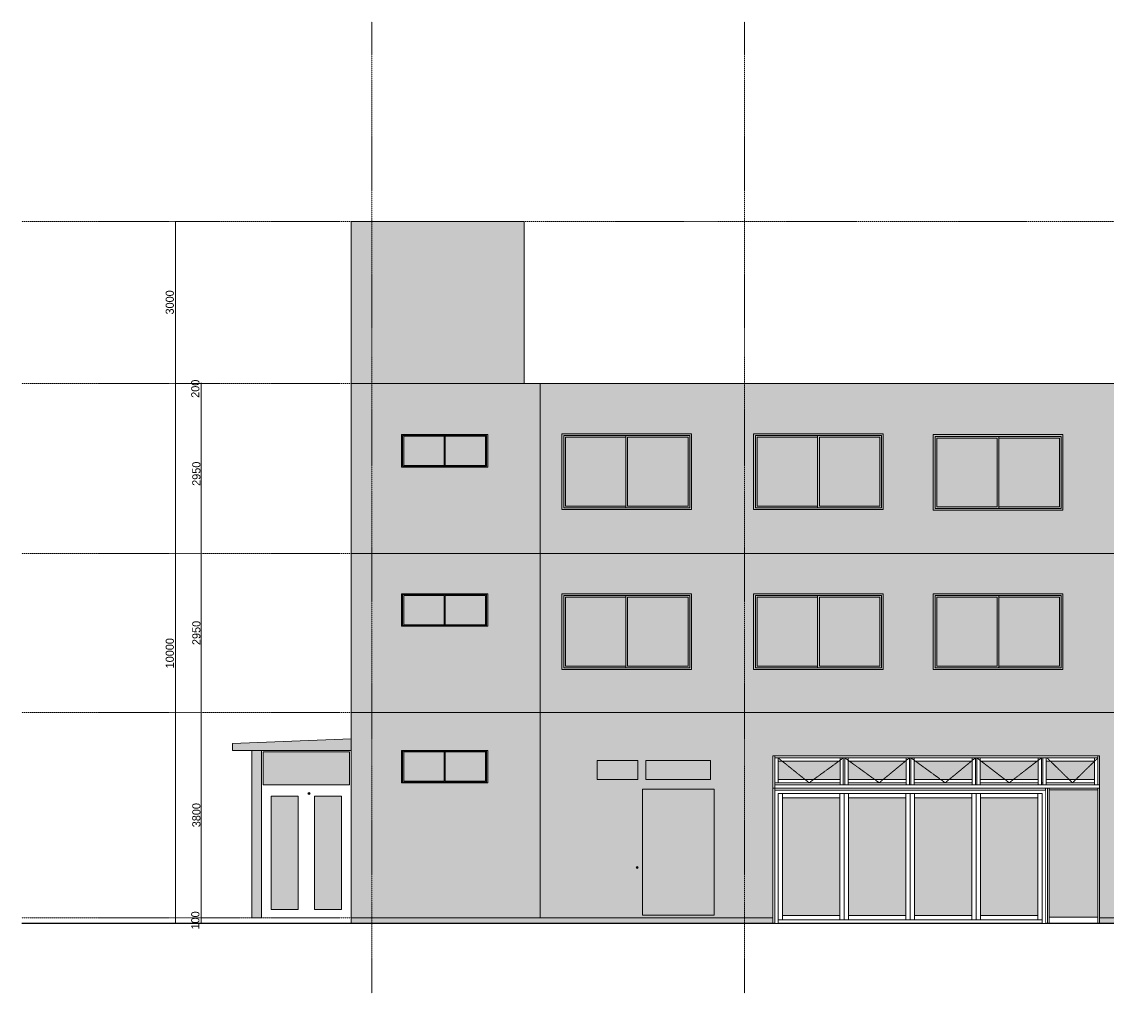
# Model space of a CAD drawing. Header units: millimetres. Extents: x -376000 to 292178, y -193032 to 188048.
# Drawn here: x -54277 to -34159, y -25382 to -7382 of the extents above; entities that cross this region are included whole.
import ezdxf

# ---------------------------------------------------------------- set-up
doc = ezdxf.new("R2010")
doc.units = ezdxf.units.MM
doc.header["$PDMODE"] = 1
doc.header["$PDSIZE"] = -2
doc.linetypes.add('CENTER5', pattern=[3.375, 2.25, -0.375, 0.375, -0.375])
doc.linetypes.add('ラインタイプ-6', pattern=[5.291531, 3.175, -1.058062, 0.352704, -0.705764])
for name, color, linetype, lineweight in [('01_基準-寸法', 7, 'Continuous', 5), ('02_既存平面-内部建具・サッシ', 7, 'Continuous', 18), ('07_文字・記号', 7, 'Continuous', 9), ('_塗（壁） (2D)', 7, 'Continuous', 5), ('_平面図(既存部) (2D)', 7, 'Continuous', 5), ('_平面図（新設） (2D)', 7, 'Continuous', 5), ('_文字・記号 (2D)', 7, 'Continuous', 5), ('一般', 7, 'Continuous', 5)]:
    doc.layers.add(name, color=color, linetype=linetype, lineweight=lineweight)
for name, color, linetype, lineweight, true_color in [('02_0.25', 1, 'Continuous', 25, 0xff0000), ('04_0.10', 7, 'Continuous', 9, 0x0099ff), ('06一点鎖線', 7, 'ラインタイプ-6', 9, 0x9999ff), ('08_ハッチ・色', 7, 'Continuous', 5, 0x888888)]:
    doc.layers.add(name, color=color, linetype=linetype, lineweight=lineweight, true_color=true_color)
doc.styles.add('__ _____', font='')
doc.styles.add('Hiragino Sans W3', font='', dxfattribs={"bigfont": 'Hiragino Sans W3'})
doc.styles.get('__ _____').set_extended_font_data('?? ?????')
doc.styles.get('Hiragino Sans W3').set_extended_font_data('Hiragino Sans W3')
doc.dimstyles.new('RGT-2', dxfattribs={"dimtxt": 161.781684, "dimasz": 0.100769, "dimexe": 0, "dimexo": 1, "dimgap": 0.5, "dimtad": 1, "dimdsep": 46, "dimtxsty": 'Hiragino Sans W3', "dimblk": 'DOT', "dimblk1": 'DOT', "dimblk2": 'DOT', "dimcen": 0, "dimazin": 0, "dimtfac": 1, "dimtix": 1, "dimtmove": 0, "dimatfit": 0, "dimldrblk": 'VW_FILLEDARROW', "dimfxl": 1, "dimfrac": 2, "dimtolj": 1, "dimarcsym": 0})

# ---------------------------------------------------------------- blocks, each defined once
blk = doc.blocks.new('塗（壁） (2D)')
at = {"layer": '04_0.10', "linetype": 'Continuous', "lineweight": 0, "transparency": 33554687}
for points in [[(-48177, -11082), (-44977, -11082), (-44977, -14082), (-48177, -14082)], [(-48177, -14082), (-44677, -14082), (-44677, -17232), (-48177, -17232)], [(-44677, -14082), (-23720, -14082), (-23720, -17232), (-44677, -17232)], [(-48177, -17232), (-44677, -17232), (-44677, -20182), (-48177, -20182)], [(-44677, -17232), (-23720, -17232), (-23720, -20182), (-44677, -20182)], [(-48177, -20182), (-44677, -20182), (-44677, -23982), (-48177, -23982)], [(-44677, -20182), (-23720, -20182), (-23720, -23982), (-44677, -23982)]]:
    blk.add_hatch(color=7, dxfattribs=at).paths.add_polyline_path(points)
at = {"layer": '04_0.10', "linetype": 'Continuous', "lineweight": 0}
for points in [[(-50377, -20752), (-48177, -20670), (-48177, -20882), (-50377, -20882)], [(-50017, -20882), (-49837, -20882), (-49837, -23982), (-50017, -23982)]]:
    blk.add_hatch(color=7, dxfattribs=at).paths.add_polyline_path(points)
at = {"layer": '04_0.10', "color": 251, "linetype": 'Continuous', "lineweight": 5, "flags": 128}
for points in [[(-48177, -11082), (-44977, -11082), (-44977, -14082), (-48177, -14082)], [(-48177, -14082), (-44677, -14082), (-44677, -17232), (-48177, -17232)], [(-44677, -14082), (-23720, -14082), (-23720, -17232), (-44677, -17232)], [(-48177, -17232), (-44677, -17232), (-44677, -20182), (-48177, -20182)], [(-44677, -17232), (-23720, -17232), (-23720, -20182), (-44677, -20182)], [(-48177, -20182), (-44677, -20182), (-44677, -23982), (-48177, -23982)], [(-44677, -20182), (-23720, -20182), (-23720, -23982), (-44677, -23982)], [(-50377, -20752), (-48177, -20670), (-48177, -20882), (-50377, -20882)], [(-50017, -20882), (-49837, -20882), (-49837, -23982), (-50017, -23982)]]:
    blk.add_lwpolyline(points, close=True, dxfattribs=at)
blk = doc.blocks.new('グループ-155')
at = {"layer": '04_0.10', "linetype": 'Continuous', "lineweight": 0, "true_color": 0xdddddd}
blk.add_hatch(color=254, dxfattribs=at).paths.add_polyline_path([(-37400, -17982), (-35000, -17982), (-35000, -19382), (-37400, -19382)])
at = {"layer": '04_0.10', "linetype": 'Continuous', "lineweight": 0, "true_color": 0xe6ffe6}
for points in [[(-37334, -18046), (-36216, -18046), (-36216, -19319), (-37334, -19319)], [(-36183, -18046), (-35065, -18046), (-35065, -19319), (-36183, -19319)]]:
    blk.add_hatch(color=7, dxfattribs=at).paths.add_polyline_path(points)
at = {"layer": '04_0.10', "color": 251}
for p, q in [((-37400, -17982), (-37400, -19382)), ((-37367, -18014), (-37367, -19350)), ((-35032, -18014), (-37367, -18014)), ((-36183, -19350), (-36183, -18014)), ((-35032, -18014), (-35032, -19350)), ((-35032, -19350), (-37367, -19350))]:
    blk.add_line(p, q, dxfattribs=at)
at = {"layer": '04_0.10', "color": 251, "flags": 128}
for points in [[(-37400, -17982), (-35000, -17982), (-35000, -19382), (-37400, -19382)], [(-37334, -18046), (-36216, -18046), (-36216, -19319), (-37334, -19319)], [(-36183, -18046), (-35065, -18046), (-35065, -19319), (-36183, -19319)]]:
    blk.add_lwpolyline(points, close=True, dxfattribs=at)
blk = doc.blocks.new('グループ-156')
at = {"layer": '04_0.10', "linetype": 'Continuous', "lineweight": 0, "true_color": 0xdddddd}
blk.add_hatch(color=254, dxfattribs=at).paths.add_polyline_path([(-37400, -15032), (-35000, -15032), (-35000, -16432), (-37400, -16432)])
at = {"layer": '04_0.10', "linetype": 'Continuous', "lineweight": 0, "true_color": 0xe6ffe6}
for points in [[(-37334, -15096), (-36216, -15096), (-36216, -16369), (-37334, -16369)], [(-36183, -15096), (-35065, -15096), (-35065, -16369), (-36183, -16369)]]:
    blk.add_hatch(color=7, dxfattribs=at).paths.add_polyline_path(points)
at = {"layer": '04_0.10', "color": 251}
for p, q in [((-37400, -15032), (-37400, -16432)), ((-37367, -15064), (-37367, -16400)), ((-35032, -15064), (-37367, -15064)), ((-36183, -16400), (-36183, -15064)), ((-35032, -15064), (-35032, -16400)), ((-35032, -16400), (-37367, -16400))]:
    blk.add_line(p, q, dxfattribs=at)
at = {"layer": '04_0.10', "color": 251, "flags": 128}
for points in [[(-37400, -15032), (-35000, -15032), (-35000, -16432), (-37400, -16432)], [(-37334, -15096), (-36216, -15096), (-36216, -16369), (-37334, -16369)], [(-36183, -15096), (-35065, -15096), (-35065, -16369), (-36183, -16369)]]:
    blk.add_lwpolyline(points, close=True, dxfattribs=at)
blk = doc.blocks.new('グループ-157')
at = {"layer": '04_0.10', "linetype": 'Continuous', "lineweight": 0, "true_color": 0xdddddd}
blk.add_hatch(color=254, dxfattribs=at).paths.add_polyline_path([(-40725, -17982), (-38325, -17982), (-38325, -19382), (-40725, -19382)])
at = {"layer": '04_0.10', "linetype": 'Continuous', "lineweight": 0, "true_color": 0xe6ffe6}
for points in [[(-40659, -18046), (-39541, -18046), (-39541, -19319), (-40659, -19319)], [(-39508, -18046), (-38390, -18046), (-38390, -19319), (-39508, -19319)]]:
    blk.add_hatch(color=7, dxfattribs=at).paths.add_polyline_path(points)
at = {"layer": '04_0.10', "color": 251}
for p, q in [((-40692, -18014), (-40692, -19350)), ((-40692, -18014), (-38357, -18014)), ((-39541, -19350), (-39541, -18014)), ((-38357, -18014), (-38357, -19350)), ((-38325, -17982), (-38325, -19382)), ((-40692, -19350), (-38357, -19350))]:
    blk.add_line(p, q, dxfattribs=at)
at = {"layer": '04_0.10', "color": 251, "flags": 128}
for points in [[(-40725, -17982), (-38325, -17982), (-38325, -19382), (-40725, -19382)], [(-40659, -18046), (-39541, -18046), (-39541, -19319), (-40659, -19319)], [(-39508, -18046), (-38390, -18046), (-38390, -19319), (-39508, -19319)]]:
    blk.add_lwpolyline(points, close=True, dxfattribs=at)
blk = doc.blocks.new('グループ-158')
at = {"layer": '04_0.10', "linetype": 'Continuous', "lineweight": 0, "true_color": 0xdddddd}
blk.add_hatch(color=254, dxfattribs=at).paths.add_polyline_path([(-40725, -15019), (-38325, -15019), (-38325, -16419), (-40725, -16419)])
at = {"layer": '04_0.10', "linetype": 'Continuous', "lineweight": 0, "true_color": 0xe6ffe6}
for points in [[(-40659, -15082), (-39541, -15082), (-39541, -16355), (-40659, -16355)], [(-39508, -15082), (-38390, -15082), (-38390, -16355), (-39508, -16355)]]:
    blk.add_hatch(color=7, dxfattribs=at).paths.add_polyline_path(points)
at = {"layer": '04_0.10', "color": 251}
for p, q in [((-40692, -15050), (-40692, -16387)), ((-40692, -15050), (-38357, -15050)), ((-39541, -16387), (-39541, -15050)), ((-38357, -15050), (-38357, -16387)), ((-38325, -15019), (-38325, -16419)), ((-40692, -16387), (-38357, -16387))]:
    blk.add_line(p, q, dxfattribs=at)
at = {"layer": '04_0.10', "color": 251, "flags": 128}
for points in [[(-40725, -15019), (-38325, -15019), (-38325, -16419), (-40725, -16419)], [(-40659, -15082), (-39541, -15082), (-39541, -16355), (-40659, -16355)], [(-39508, -15082), (-38390, -15082), (-38390, -16355), (-39508, -16355)]]:
    blk.add_lwpolyline(points, close=True, dxfattribs=at)
blk = doc.blocks.new('グループ-159')
at = {"layer": '04_0.10', "linetype": 'Continuous', "lineweight": 0, "true_color": 0xdddddd}
blk.add_hatch(color=254, dxfattribs=at).paths.add_polyline_path([(-44275, -17982), (-41875, -17982), (-41875, -19382), (-44275, -19382)])
at = {"layer": '04_0.10', "linetype": 'Continuous', "lineweight": 0, "true_color": 0xe6ffe6}
for points in [[(-44209, -18046), (-43091, -18046), (-43091, -19319), (-44209, -19319)], [(-43058, -18046), (-41940, -18046), (-41940, -19319), (-43058, -19319)]]:
    blk.add_hatch(color=7, dxfattribs=at).paths.add_polyline_path(points)
at = {"layer": '04_0.10', "color": 251}
for p, q in [((-44242, -18014), (-44242, -19350)), ((-44242, -18014), (-41907, -18014)), ((-43091, -19350), (-43091, -18014)), ((-41907, -18014), (-41907, -19350)), ((-41875, -17982), (-41875, -19382)), ((-44242, -19350), (-41907, -19350))]:
    blk.add_line(p, q, dxfattribs=at)
at = {"layer": '04_0.10', "color": 251, "flags": 128}
for points in [[(-44275, -17982), (-41875, -17982), (-41875, -19382), (-44275, -19382)], [(-44209, -18046), (-43091, -18046), (-43091, -19319), (-44209, -19319)], [(-43058, -18046), (-41940, -18046), (-41940, -19319), (-43058, -19319)]]:
    blk.add_lwpolyline(points, close=True, dxfattribs=at)
blk = doc.blocks.new('グループ-160')
at = {"layer": '04_0.10', "linetype": 'Continuous', "lineweight": 0, "true_color": 0xdddddd}
blk.add_hatch(color=254, dxfattribs=at).paths.add_polyline_path([(-44275, -15019), (-41875, -15019), (-41875, -16419), (-44275, -16419)])
at = {"layer": '04_0.10', "linetype": 'Continuous', "lineweight": 0, "true_color": 0xe6ffe6}
for points in [[(-44209, -15082), (-43091, -15082), (-43091, -16355), (-44209, -16355)], [(-43058, -15082), (-41940, -15082), (-41940, -16355), (-43058, -16355)]]:
    blk.add_hatch(color=7, dxfattribs=at).paths.add_polyline_path(points)
at = {"layer": '04_0.10', "color": 251}
for p, q in [((-44242, -15050), (-44242, -16387)), ((-44242, -15050), (-41907, -15050)), ((-43091, -16387), (-43091, -15050)), ((-41907, -15050), (-41907, -16387)), ((-41875, -15019), (-41875, -16419)), ((-44242, -16387), (-41907, -16387))]:
    blk.add_line(p, q, dxfattribs=at)
at = {"layer": '04_0.10', "color": 251, "flags": 128}
for points in [[(-44275, -15019), (-41875, -15019), (-41875, -16419), (-44275, -16419)], [(-44209, -15082), (-43091, -15082), (-43091, -16355), (-44209, -16355)], [(-43058, -15082), (-41940, -15082), (-41940, -16355), (-43058, -16355)]]:
    blk.add_lwpolyline(points, close=True, dxfattribs=at)
blk = doc.blocks.new('グループ-164')
at = {"layer": '04_0.10', "linetype": 'Continuous', "lineweight": 0, "true_color": 0xdddddd}
blk.add_hatch(color=254, dxfattribs=at).paths.add_polyline_path([(-47247, -15032), (-45647, -15032), (-45647, -15632), (-47247, -15632)])
at = {"layer": '04_0.10', "linetype": 'Continuous', "lineweight": 0, "true_color": 0xe6ffe6}
for points in [[(-47203, -15060), (-46458, -15060), (-46458, -15605), (-47203, -15605)], [(-46436, -15060), (-45690, -15060), (-45690, -15605), (-46436, -15605)]]:
    blk.add_hatch(color=7, dxfattribs=at).paths.add_polyline_path(points)
at = {"layer": '04_0.10', "color": 251}
for p, q in [((-47247, -15032), (-47247, -15632)), ((-47225, -15046), (-47225, -15619)), ((-45669, -15046), (-47225, -15046)), ((-46436, -15619), (-46436, -15046)), ((-45669, -15046), (-45669, -15619)), ((-45669, -15619), (-47225, -15619))]:
    blk.add_line(p, q, dxfattribs=at)
at = {"layer": '04_0.10', "color": 251, "flags": 128}
for points in [[(-47247, -15032), (-45647, -15032), (-45647, -15632), (-47247, -15632)], [(-47203, -15060), (-46458, -15060), (-46458, -15605), (-47203, -15605)], [(-46436, -15060), (-45690, -15060), (-45690, -15605), (-46436, -15605)]]:
    blk.add_lwpolyline(points, close=True, dxfattribs=at)
blk = doc.blocks.new('グループ-165')
at = {"layer": '04_0.10', "linetype": 'Continuous', "lineweight": 0, "true_color": 0xdddddd}
blk.add_hatch(color=254, dxfattribs=at).paths.add_polyline_path([(-47247, -17982), (-45647, -17982), (-45647, -18582), (-47247, -18582)])
at = {"layer": '04_0.10', "linetype": 'Continuous', "lineweight": 0, "true_color": 0xe6ffe6}
for points in [[(-47203, -18010), (-46458, -18010), (-46458, -18555), (-47203, -18555)], [(-46436, -18010), (-45690, -18010), (-45690, -18555), (-46436, -18555)]]:
    blk.add_hatch(color=7, dxfattribs=at).paths.add_polyline_path(points)
at = {"layer": '04_0.10', "color": 251}
for p, q in [((-47247, -17982), (-47247, -18582)), ((-47225, -17996), (-47225, -18569)), ((-45669, -17996), (-47225, -17996)), ((-46436, -18569), (-46436, -17996)), ((-45669, -17996), (-45669, -18569)), ((-45669, -18569), (-47225, -18569))]:
    blk.add_line(p, q, dxfattribs=at)
at = {"layer": '04_0.10', "color": 251, "flags": 128}
for points in [[(-47247, -17982), (-45647, -17982), (-45647, -18582), (-47247, -18582)], [(-47203, -18010), (-46458, -18010), (-46458, -18555), (-47203, -18555)], [(-46436, -18010), (-45690, -18010), (-45690, -18555), (-46436, -18555)]]:
    blk.add_lwpolyline(points, close=True, dxfattribs=at)
blk = doc.blocks.new('グループ-166')
at = {"layer": '04_0.10', "linetype": 'Continuous', "lineweight": 0, "true_color": 0xdddddd}
blk.add_hatch(color=254, dxfattribs=at).paths.add_polyline_path([(-47247, -20882), (-45647, -20882), (-45647, -21482), (-47247, -21482)])
at = {"layer": '04_0.10', "linetype": 'Continuous', "lineweight": 0, "true_color": 0xe6ffe6}
for points in [[(-47203, -20910), (-46458, -20910), (-46458, -21455), (-47203, -21455)], [(-46436, -20910), (-45690, -20910), (-45690, -21455), (-46436, -21455)]]:
    blk.add_hatch(color=7, dxfattribs=at).paths.add_polyline_path(points)
at = {"layer": '04_0.10', "color": 251}
for p, q in [((-47247, -20882), (-47247, -21482)), ((-47225, -20896), (-47225, -21469)), ((-45669, -20896), (-47225, -20896)), ((-46436, -21469), (-46436, -20896)), ((-45669, -20896), (-45669, -21469)), ((-45669, -21469), (-47225, -21469))]:
    blk.add_line(p, q, dxfattribs=at)
at = {"layer": '04_0.10', "color": 251, "flags": 128}
for points in [[(-47247, -20882), (-45647, -20882), (-45647, -21482), (-47247, -21482)], [(-47203, -20910), (-46458, -20910), (-46458, -21455), (-47203, -21455)], [(-46436, -20910), (-45690, -20910), (-45690, -21455), (-46436, -21455)]]:
    blk.add_lwpolyline(points, close=True, dxfattribs=at)
blk = doc.blocks.new('平面図(既存部) (2D)')
at = {"layer": '04_0.10', "linetype": 'Continuous', "lineweight": 0, "transparency": 33554687}
blk.add_hatch(color=7, dxfattribs=at).paths.add_polyline_path([(-48176.942, -23982.276), (-20219.575, -23982.276), (-20219.575, -24082.276), (-48176.942, -24082.276)])
at = {"layer": '02_0.25'}
blk.add_line((-54276.942, -24082.276), (-19276.942, -24082.276), dxfattribs=at)
at = {"layer": '04_0.10', "color": 251, "linetype": 'Continuous', "lineweight": 5, "flags": 128}
blk.add_lwpolyline([(-48176.942, -23982.276), (-20219.575, -23982.276), (-20219.575, -24082.276), (-48176.942, -24082.276)], close=True, dxfattribs=at)
at = {"layer": '06一点鎖線', "transparency": 33554687}
for p, q in [((-47796.942, -25382.276), (-47796.942, -7382.276)), ((-40896.942, -25382.276), (-40896.942, -7382.276)), ((-54276.942, -11082.276), (-19276.942, -11082.276)), ((-54276.942, -14082.276), (-19276.942, -14082.276)), ((-54276.942, -17232.276), (-19276.942, -17232.276)), ((-54276.942, -20182.276), (-19276.942, -20182.276))]:
    blk.add_line(p, q, dxfattribs=at)
at = {"layer": '02_既存平面-内部建具・サッシ', "color": 251, "transparency": 33554687}
for name in ['グループ-164', 'グループ-160', 'グループ-158', 'グループ-156', 'グループ-165', 'グループ-159', 'グループ-157', 'グループ-155', 'グループ-166']:
    blk.add_blockref(name, (0, 0), dxfattribs=at)
blk = doc.blocks.new('グループ-745')
at = {"layer": '一般'}
for p, q in [((-37453, -21474), (-37542, -21595)), ((-37484, -21485), (-37541, -21563)), ((-37455, -21506), (-37512, -21584))]:
    blk.add_line(p, q, dxfattribs=at)
blk = doc.blocks.new('グループ-746')
at = {"layer": '一般'}
for p, q in [((-36198, -21474), (-36287, -21595)), ((-36229, -21485), (-36286, -21563)), ((-36200, -21506), (-36257, -21584))]:
    blk.add_line(p, q, dxfattribs=at)
blk = doc.blocks.new('グループ-747')
at = {"layer": '一般', "linetype": 'Continuous', "lineweight": 0, "true_color": 0xd9e6cf, "transparency": 33554687}
for points in [[(-39125, -21082), (-40272, -21082), (-40272, -21422), (-39125, -21422)], [(-34412, -21082), (-35308, -21082), (-35308, -21422), (-34412, -21422)], [(-34352, -21612), (-35252, -21612), (-35252, -23972), (-34352, -23972)], [(-39131, -21762), (-40192, -21762), (-40192, -23942), (-39131, -23942)]]:
    blk.add_hatch(color=254, dxfattribs=at).paths.add_polyline_path(points)
at = {"layer": '一般', "color": 8, "linetype": 'Continuous', "lineweight": 5, "transparency": 33554687, "flags": 128}
for points in [[(-39125, -21082), (-40272, -21082), (-40272, -21422), (-39125, -21422)], [(-34412, -21082), (-35308, -21082), (-35308, -21422), (-34412, -21422)], [(-34352, -21612), (-35252, -21612), (-35252, -23972), (-34352, -23972)], [(-39131, -21762), (-40192, -21762), (-40192, -23942), (-39131, -23942)]]:
    blk.add_lwpolyline(points, close=True, dxfattribs=at)
at = {"color": 255, "linetype": 'Continuous', "lineweight": 5, "transparency": 33554687}
for points in [[(-40332, -21022), (-34352, -21022), (-34352, -20982), (-40332, -20982)], [(-40272, -21682), (-35382, -21682), (-35382, -21622), (-40272, -21622)], [(-35252, -24082), (-34352, -24082), (-34352, -23972), (-35252, -23972)]]:
    blk.add_wipeout(points, dxfattribs=at).dxf.layer = '一般'
at = {"layer": '一般', "color": 7, "linetype": 'Continuous', "lineweight": 5, "transparency": 33554687, "flags": 128}
for points in [[(-40332, -21022), (-34352, -21022), (-34352, -20982), (-40332, -20982)], [(-35252, -24082), (-34352, -24082), (-34352, -23972), (-35252, -23972)]]:
    blk.add_lwpolyline(points, close=True, dxfattribs=at)
at = {"layer": '一般', "color": 7}
for name in ['グループ-745', 'グループ-746']:
    blk.add_blockref(name, (0, 0), dxfattribs=at)
at = {"color": 255, "linetype": 'Continuous', "lineweight": 5, "transparency": 33554636}
for points in [[(-35252, -24082), (-35252, -21582), (-35282, -21582), (-35282, -24082)], [(-34322, -24082), (-34322, -21582), (-34352, -21582), (-34352, -24082)]]:
    blk.add_wipeout(points, dxfattribs=at).dxf.layer = '一般'
at = {"layer": '一般', "color": 7, "linetype": 'Continuous', "lineweight": 5, "transparency": 33554687, "flags": 128}
for points in [[(-35252, -24082), (-35252, -21582), (-35282, -21582), (-35282, -24082)], [(-34322, -24082), (-34322, -21582), (-34352, -21582), (-34352, -24082)]]:
    blk.add_lwpolyline(points, close=True, dxfattribs=at)
at = {"color": 255, "linetype": 'Continuous', "lineweight": 5, "transparency": 33554687}
blk.add_wipeout([(-35282, -24082), (-35282, -21582), (-35322, -21582), (-35322, -24082)], dxfattribs=at).dxf.layer = '一般'
at = {"layer": '一般', "color": 7, "linetype": 'Continuous', "lineweight": 5, "transparency": 33554687, "flags": 128}
blk.add_lwpolyline([(-35282, -24082), (-35282, -21582), (-35322, -21582), (-35322, -24082)], close=True, dxfattribs=at)
at = {"color": 255, "linetype": 'Continuous', "lineweight": 5, "transparency": 33554636}
blk.add_wipeout([(-35252, -21612), (-34352, -21612), (-34352, -21582), (-35252, -21582)], dxfattribs=at).dxf.layer = '一般'
at = {"layer": '一般', "color": 7, "linetype": 'Continuous', "lineweight": 5, "transparency": 33554687, "flags": 128}
blk.add_lwpolyline([(-35252, -21612), (-34352, -21612), (-34352, -21582), (-35252, -21582)], close=True, dxfattribs=at)
at = {"color": 255, "linetype": 'Continuous', "lineweight": 5, "transparency": 33554687}
blk.add_wipeout([(-40332, -21522), (-34352, -21522), (-34352, -21482), (-40332, -21482)], dxfattribs=at).dxf.layer = '一般'
at = {"layer": '一般', "color": 7, "linetype": 'Continuous', "lineweight": 5, "transparency": 33554687, "flags": 128}
blk.add_lwpolyline([(-40332, -21522), (-34352, -21522), (-34352, -21482), (-40332, -21482)], close=True, dxfattribs=at)
at = {"color": 255, "linetype": 'Continuous', "lineweight": 5, "transparency": 33554687}
for points in [[(-40372, -20982), (-40372, -21582), (-40332, -21582), (-40332, -20982)], [(-34352, -20982), (-34352, -21522), (-34322, -21522), (-34322, -20982)], [(-35323, -24082), (-35323, -21622), (-35383, -21622), (-35383, -24082)]]:
    blk.add_wipeout(points, dxfattribs=at).dxf.layer = '一般'
at = {"layer": '一般', "color": 8, "linetype": 'Continuous', "lineweight": 5, "transparency": 33554687, "flags": 128}
blk.add_lwpolyline([(-40372, -20982), (-40372, -21582), (-40332, -21582), (-40332, -20982)], close=True, dxfattribs=at)
at = {"layer": '一般', "color": 7, "linetype": 'Continuous', "lineweight": 5, "transparency": 33554687, "flags": 128}
blk.add_lwpolyline([(-34352, -20982), (-34352, -21522), (-34322, -21522), (-34322, -20982)], close=True, dxfattribs=at)
at = {"color": 255, "linetype": 'Continuous', "lineweight": 5, "transparency": 33554687}
blk.add_wipeout([(-39125, -21022), (-40272, -21022), (-40272, -21082), (-39125, -21082)], dxfattribs=at).dxf.layer = '一般'
at = {"color": 255, "linetype": 'Continuous', "lineweight": 5, "transparency": 33554636}
blk.add_wipeout([(-40272, -24082), (-40272, -21622), (-40332, -21622), (-40332, -24082)], dxfattribs=at).dxf.layer = '一般'
at = {"layer": '一般', "color": 7, "linetype": 'Continuous', "lineweight": 5, "transparency": 33554687, "flags": 128}
blk.add_lwpolyline([(-39125, -21022), (-40272, -21022), (-40272, -21082), (-39125, -21082)], close=True, dxfattribs=at)
at = {"color": 255, "linetype": 'Continuous', "lineweight": 5, "transparency": 33554687}
blk.add_wipeout([(-40332, -21622), (-35322, -21622), (-35322, -21582), (-40332, -21582)], dxfattribs=at).dxf.layer = '一般'
at = {"color": 255, "linetype": 'Continuous', "lineweight": 5, "transparency": 33554636}
blk.add_wipeout([(-40272, -24082), (-35383, -24082), (-35383, -24022), (-40272, -24022)], dxfattribs=at).dxf.layer = '一般'
at = {"layer": '一般', "color": 7, "linetype": 'Continuous', "lineweight": 5, "transparency": 33554687, "flags": 128}
for points in [[(-40332, -21622), (-35322, -21622), (-35322, -21582), (-40332, -21582)], [(-40272, -24082), (-35383, -24082), (-35383, -24022), (-40272, -24022)]]:
    blk.add_lwpolyline(points, close=True, dxfattribs=at)
at = {"color": 255, "linetype": 'Continuous', "lineweight": 5, "transparency": 33554687}
for points in [[(-40192, -24022), (-40192, -21682), (-40272, -21682), (-40272, -24022)], [(-39051, -24022), (-39051, -21682), (-39131, -21682), (-39131, -24022)]]:
    blk.add_wipeout(points, dxfattribs=at).dxf.layer = '一般'
at = {"layer": '一般', "linetype": 'Continuous', "lineweight": 0, "true_color": 0xd9e6cf, "transparency": 33554687}
blk.add_hatch(color=254, dxfattribs=at).paths.add_polyline_path([(-38969, -21762), (-37907, -21762), (-37907, -23942), (-38969, -23942)])
at = {"layer": '一般', "color": 7, "linetype": 'Continuous', "lineweight": 5, "transparency": 33554687, "flags": 128}
for points in [[(-40192, -24022), (-40192, -21682), (-40272, -21682), (-40272, -24022)], [(-39051, -24022), (-39051, -21682), (-39131, -21682), (-39131, -24022)]]:
    blk.add_lwpolyline(points, close=True, dxfattribs=at)
at = {"layer": '一般', "color": 8, "linetype": 'Continuous', "lineweight": 5, "transparency": 33554687, "flags": 128}
blk.add_lwpolyline([(-38969, -21762), (-37907, -21762), (-37907, -23942), (-38969, -23942)], close=True, dxfattribs=at)
at = {"color": 255, "linetype": 'Continuous', "lineweight": 5, "transparency": 33554687}
for points in [[(-40192, -21762), (-39131, -21762), (-39131, -21682), (-40192, -21682)], [(-40192, -24022), (-39131, -24022), (-39131, -23942), (-40192, -23942)]]:
    blk.add_wipeout(points, dxfattribs=at).dxf.layer = '一般'
at = {"layer": '一般', "color": 7, "linetype": 'Continuous', "lineweight": 5, "transparency": 33554687, "flags": 128}
for points in [[(-40192, -21762), (-39131, -21762), (-39131, -21682), (-40192, -21682)], [(-40192, -24022), (-39131, -24022), (-39131, -23942), (-40192, -23942)]]:
    blk.add_lwpolyline(points, close=True, dxfattribs=at)
at = {"color": 255, "linetype": 'Continuous', "lineweight": 5, "transparency": 33554687}
blk.add_wipeout([(-40332, -21582), (-34322, -21582), (-34322, -21522), (-40332, -21522)], dxfattribs=at).dxf.layer = '一般'
at = {"layer": '一般', "color": 7, "linetype": 'Continuous', "lineweight": 5, "transparency": 33554687, "flags": 128}
blk.add_lwpolyline([(-40332, -21582), (-34322, -21582), (-34322, -21522), (-40332, -21522)], close=True, dxfattribs=at)
at = {"color": 255, "linetype": 'Continuous', "lineweight": 5, "transparency": 33554687}
for points in [[(-35398, -21022), (-35398, -21482), (-35368, -21482), (-35368, -21022)], [(-39125, -21422), (-40272, -21422), (-40272, -21482), (-39125, -21482)], [(-39049, -24022), (-39049, -21682), (-38969, -21682), (-38969, -24022)], [(-37907, -24022), (-37907, -21682), (-37827, -21682), (-37827, -24022)]]:
    blk.add_wipeout(points, dxfattribs=at).dxf.layer = '一般'
at = {"layer": '一般', "linetype": 'Continuous', "lineweight": 0, "true_color": 0xd9e6cf, "transparency": 33554687}
blk.add_hatch(color=254, dxfattribs=at).paths.add_polyline_path([(-36686, -21762), (-37747, -21762), (-37747, -23942), (-36686, -23942)])
at = {"layer": '一般', "color": 7, "linetype": 'Continuous', "lineweight": 5, "transparency": 33554687, "flags": 128}
for points in [[(-35398, -21022), (-35398, -21482), (-35368, -21482), (-35368, -21022)], [(-39125, -21422), (-40272, -21422), (-40272, -21482), (-39125, -21482)], [(-39049, -24022), (-39049, -21682), (-38969, -21682), (-38969, -24022)], [(-37907, -24022), (-37907, -21682), (-37827, -21682), (-37827, -24022)]]:
    blk.add_lwpolyline(points, close=True, dxfattribs=at)
at = {"layer": '一般', "color": 8, "linetype": 'Continuous', "lineweight": 5, "transparency": 33554687, "flags": 128}
blk.add_lwpolyline([(-36686, -21762), (-37747, -21762), (-37747, -23942), (-36686, -23942)], close=True, dxfattribs=at)
at = {"color": 255, "linetype": 'Continuous', "lineweight": 5, "transparency": 33554687}
for points in [[(-40272, -21482), (-40272, -21022), (-40332, -21022), (-40332, -21482)], [(-39065, -21522), (-39065, -21022), (-39125, -21022), (-39125, -21522)], [(-35308, -21022), (-34412, -21022), (-34412, -21082), (-35308, -21082)], [(-35308, -21422), (-34412, -21422), (-34412, -21482), (-35308, -21482)], [(-37907, -21762), (-38969, -21762), (-38969, -21682), (-37907, -21682)], [(-36606, -24022), (-36606, -21682), (-36686, -21682), (-36686, -24022)], [(-37907, -24022), (-38969, -24022), (-38969, -23942), (-37907, -23942)]]:
    blk.add_wipeout(points, dxfattribs=at).dxf.layer = '一般'
at = {"layer": '一般', "linetype": 'Continuous', "lineweight": 0, "true_color": 0xd9e6cf, "transparency": 33554687}
blk.add_hatch(color=254, dxfattribs=at).paths.add_polyline_path([(-36524, -21762), (-35463, -21762), (-35463, -23942), (-36524, -23942)])
at = {"layer": '07_文字・記号', "linetype": 'CENTER5'}
blk.add_line((-39698, -21482), (-40272, -21022), dxfattribs=at)
at = {"layer": '一般', "color": 7, "linetype": 'Continuous', "lineweight": 5, "transparency": 33554687, "flags": 128}
for points in [[(-40272, -21482), (-40272, -21022), (-40332, -21022), (-40332, -21482)], [(-39065, -21522), (-39065, -21022), (-39125, -21022), (-39125, -21522)], [(-35308, -21022), (-34412, -21022), (-34412, -21082), (-35308, -21082)], [(-35308, -21422), (-34412, -21422), (-34412, -21482), (-35308, -21482)], [(-37907, -21762), (-38969, -21762), (-38969, -21682), (-37907, -21682)], [(-36606, -24022), (-36606, -21682), (-36686, -21682), (-36686, -24022)], [(-37907, -24022), (-38969, -24022), (-38969, -23942), (-37907, -23942)]]:
    blk.add_lwpolyline(points, close=True, dxfattribs=at)
at = {"layer": '一般', "color": 8, "linetype": 'Continuous', "lineweight": 5, "transparency": 33554687, "flags": 128}
blk.add_lwpolyline([(-36524, -21762), (-35463, -21762), (-35463, -23942), (-36524, -23942)], close=True, dxfattribs=at)
at = {"color": 255, "linetype": 'Continuous', "lineweight": 5, "transparency": 33554687}
for points in [[(-39065, -21022), (-39065, -21522), (-39035, -21522), (-39035, -21022)], [(-35368, -21522), (-35368, -21022), (-35308, -21022), (-35308, -21522)], [(-34412, -21522), (-34412, -21022), (-34352, -21022), (-34352, -21522)], [(-40332, -24082), (-40332, -21582), (-40372, -21582), (-40372, -24082)], [(-37747, -24022), (-37747, -21682), (-37827, -21682), (-37827, -24022)], [(-35463, -24022), (-35463, -21682), (-35383, -21682), (-35383, -24022)]]:
    blk.add_wipeout(points, dxfattribs=at).dxf.layer = '一般'
at = {"layer": '一般', "linetype": 'Continuous', "lineweight": 0, "true_color": 0xd9e6cf, "transparency": 33554687}
blk.add_hatch(color=254, dxfattribs=at).paths.add_polyline_path([(-38975, -21082), (-37902, -21082), (-37902, -21422), (-38975, -21422)])
at = {"layer": '07_文字・記号', "linetype": 'CENTER5'}
for p, q in [((-39065, -21022), (-39698, -21482)), ((-34822, -21482), (-35292, -21022)), ((-34352, -21022), (-34822, -21482))]:
    blk.add_line(p, q, dxfattribs=at)
at = {"layer": '一般', "color": 8, "linetype": 'Continuous', "lineweight": 5, "transparency": 33554687, "flags": 128}
for points in [[(-39065, -21022), (-39065, -21522), (-39035, -21522), (-39035, -21022)], [(-38975, -21082), (-37902, -21082), (-37902, -21422), (-38975, -21422)], [(-34412, -21522), (-34412, -21022), (-34352, -21022), (-34352, -21522)]]:
    blk.add_lwpolyline(points, close=True, dxfattribs=at)
at = {"layer": '一般', "color": 7, "linetype": 'Continuous', "lineweight": 5, "transparency": 33554687, "flags": 128}
for points in [[(-35368, -21522), (-35368, -21022), (-35308, -21022), (-35308, -21522)], [(-40332, -24082), (-40332, -21582), (-40372, -21582), (-40372, -24082)], [(-37747, -24022), (-37747, -21682), (-37827, -21682), (-37827, -24022)], [(-35463, -24022), (-35463, -21682), (-35383, -21682), (-35383, -24022)]]:
    blk.add_lwpolyline(points, close=True, dxfattribs=at)
at = {"color": 255, "linetype": 'Continuous', "lineweight": 5, "transparency": 33554687}
for points in [[(-38975, -21022), (-37902, -21022), (-37902, -21082), (-38975, -21082)], [(-38975, -21422), (-37902, -21422), (-37902, -21482), (-38975, -21482)], [(-37747, -21762), (-36686, -21762), (-36686, -21682), (-37747, -21682)], [(-37747, -24022), (-36686, -24022), (-36686, -23942), (-37747, -23942)]]:
    blk.add_wipeout(points, dxfattribs=at).dxf.layer = '一般'
at = {"layer": '一般', "color": 7, "linetype": 'Continuous', "lineweight": 5, "transparency": 33554687, "flags": 128}
for points in [[(-38975, -21022), (-37902, -21022), (-37902, -21082), (-38975, -21082)], [(-38975, -21422), (-37902, -21422), (-37902, -21482), (-38975, -21482)], [(-37747, -21762), (-36686, -21762), (-36686, -21682), (-37747, -21682)], [(-37747, -24022), (-36686, -24022), (-36686, -23942), (-37747, -23942)]]:
    blk.add_lwpolyline(points, close=True, dxfattribs=at)
at = {"color": 255, "linetype": 'Continuous', "lineweight": 5, "transparency": 33554687}
for points in [[(-39035, -21522), (-39035, -21022), (-38975, -21022), (-38975, -21522)], [(-37842, -21522), (-37842, -21022), (-37902, -21022), (-37902, -21522)], [(-36604, -24022), (-36604, -21682), (-36524, -21682), (-36524, -24022)]]:
    blk.add_wipeout(points, dxfattribs=at).dxf.layer = '一般'
at = {"layer": '07_文字・記号', "linetype": 'CENTER5'}
blk.add_line((-39035, -21022), (-38401, -21482), dxfattribs=at)
at = {"layer": '一般', "color": 7, "linetype": 'Continuous', "lineweight": 5, "transparency": 33554687, "flags": 128}
for points in [[(-39035, -21522), (-39035, -21022), (-38975, -21022), (-38975, -21522)], [(-37842, -21522), (-37842, -21022), (-37902, -21022), (-37902, -21522)], [(-36604, -24022), (-36604, -21682), (-36524, -21682), (-36524, -24022)]]:
    blk.add_lwpolyline(points, close=True, dxfattribs=at)
at = {"color": 255, "linetype": 'Continuous', "lineweight": 5, "transparency": 33554687}
for points in [[(-37842, -21022), (-37842, -21522), (-37812, -21522), (-37812, -21022)], [(-35463, -21762), (-36524, -21762), (-36524, -21682), (-35463, -21682)], [(-35463, -24022), (-36524, -24022), (-36524, -23942), (-35463, -23942)]]:
    blk.add_wipeout(points, dxfattribs=at).dxf.layer = '一般'
at = {"layer": '一般', "color": 8, "linetype": 'Continuous', "lineweight": 5, "transparency": 33554687, "flags": 128}
blk.add_lwpolyline([(-37842, -21022), (-37842, -21522), (-37812, -21522), (-37812, -21022)], close=True, dxfattribs=at)
at = {"layer": '一般', "color": 7, "linetype": 'Continuous', "lineweight": 5, "transparency": 33554687, "flags": 128}
for points in [[(-35463, -21762), (-36524, -21762), (-36524, -21682), (-35463, -21682)], [(-35463, -24022), (-36524, -24022), (-36524, -23942), (-35463, -23942)]]:
    blk.add_lwpolyline(points, close=True, dxfattribs=at)
at = {"color": 255, "linetype": 'Continuous', "lineweight": 5, "transparency": 33554687}
blk.add_wipeout([(-37812, -21522), (-37812, -21022), (-37752, -21022), (-37752, -21522)], dxfattribs=at).dxf.layer = '一般'
at = {"layer": '一般', "linetype": 'Continuous', "lineweight": 0, "true_color": 0xd9e6cf, "transparency": 33554687}
blk.add_hatch(color=254, dxfattribs=at).paths.add_polyline_path([(-37752, -21082), (-36680, -21082), (-36680, -21422), (-37752, -21422)])
at = {"layer": '一般', "color": 7, "linetype": 'Continuous', "lineweight": 5, "transparency": 33554687, "flags": 128}
blk.add_lwpolyline([(-37812, -21522), (-37812, -21022), (-37752, -21022), (-37752, -21522)], close=True, dxfattribs=at)
at = {"layer": '一般', "color": 8, "linetype": 'Continuous', "lineweight": 5, "transparency": 33554687, "flags": 128}
blk.add_lwpolyline([(-37752, -21082), (-36680, -21082), (-36680, -21422), (-37752, -21422)], close=True, dxfattribs=at)
at = {"color": 255, "linetype": 'Continuous', "lineweight": 5, "transparency": 33554687}
for points in [[(-37752, -21022), (-36680, -21022), (-36680, -21082), (-37752, -21082)], [(-37752, -21422), (-36680, -21422), (-36680, -21482), (-37752, -21482)]]:
    blk.add_wipeout(points, dxfattribs=at).dxf.layer = '一般'
at = {"layer": '07_文字・記号', "linetype": 'CENTER5'}
for p, q in [((-38401, -21482), (-37842, -21022)), ((-37812, -21022), (-37179, -21482))]:
    blk.add_line(p, q, dxfattribs=at)
at = {"layer": '一般', "color": 7, "linetype": 'Continuous', "lineweight": 5, "transparency": 33554687, "flags": 128}
for points in [[(-37752, -21022), (-36680, -21022), (-36680, -21082), (-37752, -21082)], [(-37752, -21422), (-36680, -21422), (-36680, -21482), (-37752, -21482)]]:
    blk.add_lwpolyline(points, close=True, dxfattribs=at)
at = {"color": 255, "linetype": 'Continuous', "lineweight": 5, "transparency": 33554687}
blk.add_wipeout([(-36620, -21522), (-36620, -21022), (-36680, -21022), (-36680, -21522)], dxfattribs=at).dxf.layer = '一般'
at = {"layer": '一般', "color": 7, "linetype": 'Continuous', "lineweight": 5, "transparency": 33554687, "flags": 128}
blk.add_lwpolyline([(-36620, -21522), (-36620, -21022), (-36680, -21022), (-36680, -21522)], close=True, dxfattribs=at)
at = {"color": 255, "linetype": 'Continuous', "lineweight": 5, "transparency": 33554687}
blk.add_wipeout([(-36620, -21022), (-36620, -21522), (-36590, -21522), (-36590, -21022)], dxfattribs=at).dxf.layer = '一般'
at = {"layer": '一般', "color": 8, "linetype": 'Continuous', "lineweight": 5, "transparency": 33554687, "flags": 128}
blk.add_lwpolyline([(-36620, -21022), (-36620, -21522), (-36590, -21522), (-36590, -21022)], close=True, dxfattribs=at)
at = {"color": 255, "linetype": 'Continuous', "lineweight": 5, "transparency": 33554687}
blk.add_wipeout([(-36590, -21522), (-36590, -21022), (-36530, -21022), (-36530, -21522)], dxfattribs=at).dxf.layer = '一般'
at = {"layer": '一般', "linetype": 'Continuous', "lineweight": 0, "true_color": 0xd9e6cf, "transparency": 33554687}
blk.add_hatch(color=254, dxfattribs=at).paths.add_polyline_path([(-36530, -21082), (-35458, -21082), (-35458, -21422), (-36530, -21422)])
at = {"layer": '一般', "color": 7, "linetype": 'Continuous', "lineweight": 5, "transparency": 33554687, "flags": 128}
blk.add_lwpolyline([(-36590, -21522), (-36590, -21022), (-36530, -21022), (-36530, -21522)], close=True, dxfattribs=at)
at = {"layer": '一般', "color": 8, "linetype": 'Continuous', "lineweight": 5, "transparency": 33554687, "flags": 128}
blk.add_lwpolyline([(-36530, -21082), (-35458, -21082), (-35458, -21422), (-36530, -21422)], close=True, dxfattribs=at)
at = {"color": 255, "linetype": 'Continuous', "lineweight": 5, "transparency": 33554687}
for points in [[(-36530, -21022), (-35458, -21022), (-35458, -21082), (-36530, -21082)], [(-36530, -21422), (-35458, -21422), (-35458, -21482), (-36530, -21482)]]:
    blk.add_wipeout(points, dxfattribs=at).dxf.layer = '一般'
at = {"layer": '07_文字・記号', "linetype": 'CENTER5'}
for p, q in [((-37179, -21482), (-36620, -21022)), ((-36590, -21022), (-35994, -21482))]:
    blk.add_line(p, q, dxfattribs=at)
at = {"layer": '一般', "color": 7, "linetype": 'Continuous', "lineweight": 5, "transparency": 33554687, "flags": 128}
for points in [[(-36530, -21022), (-35458, -21022), (-35458, -21082), (-36530, -21082)], [(-36530, -21422), (-35458, -21422), (-35458, -21482), (-36530, -21482)]]:
    blk.add_lwpolyline(points, close=True, dxfattribs=at)
at = {"color": 255, "linetype": 'Continuous', "lineweight": 5, "transparency": 33554687}
blk.add_wipeout([(-35398, -21522), (-35398, -21022), (-35458, -21022), (-35458, -21522)], dxfattribs=at).dxf.layer = '一般'
at = {"layer": '07_文字・記号', "linetype": 'CENTER5'}
blk.add_line((-35994, -21482), (-35398, -21022), dxfattribs=at)
at = {"layer": '一般', "color": 7, "linetype": 'Continuous', "lineweight": 5, "transparency": 33554687, "flags": 128}
blk.add_lwpolyline([(-35398, -21522), (-35398, -21022), (-35458, -21022), (-35458, -21522)], close=True, dxfattribs=at)
blk = doc.blocks.new('グループ-748')
at = {"layer": '04_0.10', "linetype": 'Continuous', "lineweight": 0}
h = blk.add_hatch(color=254, dxfattribs=at)
edge = h.paths.add_edge_path()
edge.add_arc((-48958, -21682), 19, 0, 360)
at = {"layer": '08_ハッチ・色', "linetype": 'Continuous', "lineweight": 0, "true_color": 0xd9e6cf, "transparency": 33554687}
for points in [[(-49807, -20912), (-48207, -20912), (-48207, -21522), (-49807, -21522)], [(-49157, -21732), (-49657, -21732), (-49657, -23832), (-49157, -23832)], [(-48857, -21732), (-48357, -21732), (-48357, -23832), (-48857, -23832)]]:
    blk.add_hatch(color=254, dxfattribs=at).paths.add_polyline_path(points)
at = {"layer": '04_0.10', "color": 251}
blk.add_circle((-48958, -21682), 19, dxfattribs=at)
at = {"layer": '08_ハッチ・色', "color": 8, "linetype": 'Continuous', "lineweight": 5, "transparency": 33554687, "flags": 128}
for points in [[(-49807, -20912), (-48207, -20912), (-48207, -21522), (-49807, -21522)], [(-49157, -21732), (-49657, -21732), (-49657, -23832), (-49157, -23832)], [(-48857, -21732), (-48357, -21732), (-48357, -23832), (-48857, -23832)]]:
    blk.add_lwpolyline(points, close=True, dxfattribs=at)
blk = doc.blocks.new('グループ-749')
at = {"layer": '04_0.10', "linetype": 'Continuous', "lineweight": 0, "true_color": 0xd9e6cf}
blk.add_hatch(color=254, dxfattribs=at).paths.add_polyline_path([(-42782, -21602), (-41457, -21602), (-41457, -23932), (-42782, -23932)])
at = {"layer": '04_0.10', "linetype": 'Continuous', "lineweight": 0}
h = blk.add_hatch(color=254, dxfattribs=at)
edge = h.paths.add_edge_path()
edge.add_arc((-42882, -23052), 19, 0, 360)
at = {"layer": '一般', "linetype": 'Continuous', "lineweight": 0, "true_color": 0xd9e6cf, "transparency": 33554687}
for points in [[(-42872, -21072), (-43622, -21072), (-43622, -21422), (-42872, -21422)], [(-41527, -21072), (-42722, -21072), (-42722, -21422), (-41527, -21422)]]:
    blk.add_hatch(color=254, dxfattribs=at).paths.add_polyline_path(points)
at = {"layer": '04_0.10', "color": 251, "flags": 128}
blk.add_lwpolyline([(-42782, -21602), (-41457, -21602), (-41457, -23932), (-42782, -23932)], close=True, dxfattribs=at)
at = {"layer": '04_0.10', "color": 251}
blk.add_circle((-42882, -23052), 19, dxfattribs=at)
at = {"layer": '一般', "color": 8, "linetype": 'Continuous', "lineweight": 5, "transparency": 33554687, "flags": 128}
for points in [[(-42872, -21072), (-43622, -21072), (-43622, -21422), (-42872, -21422)], [(-41527, -21072), (-42722, -21072), (-42722, -21422), (-41527, -21422)]]:
    blk.add_lwpolyline(points, close=True, dxfattribs=at)
blk = doc.blocks.new('平面図（新設） (2D)')
at = {"layer": '06一点鎖線', "transparency": 33554687}
blk.add_line((-54276.942, -23982.276), (-19276.942, -23982.276), dxfattribs=at)
at = {"layer": '02_0.25', "color": 7}
blk.add_blockref('グループ-748', (0, 0), dxfattribs=at)
at = {"layer": '07_文字・記号', "color": 7}
blk.add_blockref('グループ-749', (0, 0), dxfattribs=at)
at = {"layer": '08_ハッチ・色', "color": 7}
blk.add_blockref('グループ-747', (0, 0), dxfattribs=at)
blk = doc.blocks.new('_Dot')
at = {"color": 0, "linetype": 'ByBlock', "lineweight": -2}
blk.add_line((-0.5, 0), (-1, 0), dxfattribs=at)
at = {"color": 0, "linetype": 'ByBlock', "const_width": 0.5}
blk.add_lwpolyline([(-0.25, 0, 1), (0.25, 0, 1)], format="xyb", close=True, dxfattribs=at)
blk = doc.blocks.new('*D437')
at = {"layer": '01_基準-寸法', "color": 0, "linetype": 'Continuous', "lineweight": -2}
for p, q in [((-50957, -14076), (-50957, -14070)), ((-50956, -14082), (-50957, -14082)), ((-50957, -14282), (-50957, -14082)), ((-50956, -14282), (-50957, -14282)), ((-50957, -14288), (-50957, -14294))]:
    blk.add_line(p, q, dxfattribs=at)
at = {"layer": 'Defpoints', "color": 0}
for p in [(-50957, -14082), (-50957, -14082), (-50957, -14282)]:
    blk.add_point(p, dxfattribs=at)
at = {"layer": '01_基準-寸法', "color": 0, "lineweight": -2, "xscale": 6.046142578125, "yscale": 6.046142578125, "zscale": 6.046142578125}
for p, rotation in [((-50957, -14082), 270), ((-50957, -14282), 90)]:
    blk.add_blockref('_Dot', p, dxfattribs=dict(at, rotation=rotation))
at = {"layer": '01_基準-寸法', "color": 0, "insert": (-51062, -14182), "char_height": 150.8, "attachment_point": 5, "rotation": 90, "style": '__ _____'}
blk.add_mtext('\\A1;200', dxfattribs=at)
blk = doc.blocks.new('VW_FILLEDARROW')
at = {"color": 0, "linetype": 'Continuous', "lineweight": 5, "transparency": 16777216, "flags": 128}
blk.add_lwpolyline([(-161.3, 43.2), (0, 0), (-161.3, -43.2)], close=True, dxfattribs=at)
blk = doc.blocks.new('*D438')
at = {"layer": '01_基準-寸法', "color": 0, "linetype": 'Continuous', "lineweight": -2}
for p, q in [((-50956, -14282), (-50957, -14282)), ((-50957, -17226), (-50957, -14288)), ((-50956, -17232), (-50957, -17232))]:
    blk.add_line(p, q, dxfattribs=at)
at = {"layer": 'Defpoints', "color": 0}
for p in [(-50957, -14282), (-50957, -14282), (-50957, -17232)]:
    blk.add_point(p, dxfattribs=at)
at = {"layer": '01_基準-寸法', "color": 0, "lineweight": -2, "xscale": 6.046142578125, "yscale": 6.046142578125, "zscale": 6.046142578125}
for p, rotation in [((-50957, -14282), 90), ((-50957, -17232), 270)]:
    blk.add_blockref('_Dot', p, dxfattribs=dict(at, rotation=rotation))
at = {"layer": '01_基準-寸法', "color": 0, "insert": (-51043, -15757), "char_height": 150.8, "attachment_point": 5, "rotation": 90, "style": '__ _____'}
blk.add_mtext('\\A1;2950', dxfattribs=at)
blk = doc.blocks.new('*D439')
at = {"layer": '01_基準-寸法', "color": 0, "linetype": 'Continuous', "lineweight": -2}
for p, q in [((-50956, -17232), (-50957, -17232)), ((-50957, -20176), (-50957, -17238)), ((-50956, -20182), (-50957, -20182))]:
    blk.add_line(p, q, dxfattribs=at)
at = {"layer": 'Defpoints', "color": 0}
for p in [(-50957, -17232), (-50957, -17232), (-50957, -20182)]:
    blk.add_point(p, dxfattribs=at)
at = {"layer": '01_基準-寸法', "color": 0, "lineweight": -2, "xscale": 6.046142578125, "yscale": 6.046142578125, "zscale": 6.046142578125}
for p, rotation in [((-50957, -17232), 90), ((-50957, -20182), 270)]:
    blk.add_blockref('_Dot', p, dxfattribs=dict(at, rotation=rotation))
at = {"layer": '01_基準-寸法', "color": 0, "insert": (-51043, -18707), "char_height": 150.8, "attachment_point": 5, "rotation": 90, "style": '__ _____'}
blk.add_mtext('\\A1;2950', dxfattribs=at)
blk = doc.blocks.new('*D440')
at = {"layer": '01_基準-寸法', "color": 0, "linetype": 'Continuous', "lineweight": -2}
for p, q in [((-50958, -20182), (-50957, -20182)), ((-50957, -23976), (-50957, -20188)), ((-50250, -23982), (-50957, -23982))]:
    blk.add_line(p, q, dxfattribs=at)
at = {"layer": 'Defpoints', "color": 0}
for p in [(-50957, -20182), (-50957, -20182), (-50249, -23982)]:
    blk.add_point(p, dxfattribs=at)
at = {"layer": '01_基準-寸法', "color": 0, "lineweight": -2, "xscale": 6.046142578125, "yscale": 6.046142578125, "zscale": 6.046142578125}
for p, rotation in [((-50957, -20182), 90), ((-50957, -23982), 270)]:
    blk.add_blockref('_Dot', p, dxfattribs=dict(at, rotation=rotation))
at = {"layer": '01_基準-寸法', "color": 0, "insert": (-51043, -22082), "char_height": 150.8, "attachment_point": 5, "rotation": 90, "style": '__ _____'}
blk.add_mtext('\\A1;3800', dxfattribs=at)
blk = doc.blocks.new('*D441')
at = {"layer": '01_基準-寸法', "color": 0, "linetype": 'Continuous', "lineweight": -2}
for p, q in [((-50957, -23976), (-50957, -23970)), ((-50250, -23982), (-50957, -23982)), ((-50957, -24082), (-50957, -23982)), ((-50250, -24082), (-50957, -24082)), ((-50957, -24088), (-50957, -24094))]:
    blk.add_line(p, q, dxfattribs=at)
at = {"layer": 'Defpoints', "color": 0}
for p in [(-50957, -23982), (-50249, -23982), (-50249, -24082)]:
    blk.add_point(p, dxfattribs=at)
at = {"layer": '01_基準-寸法', "color": 0, "lineweight": -2, "xscale": 6.046142578125, "yscale": 6.046142578125, "zscale": 6.046142578125}
for p, rotation in [((-50957, -23982), 270), ((-50957, -24082), 90)]:
    blk.add_blockref('_Dot', p, dxfattribs=dict(at, rotation=rotation))
at = {"layer": '01_基準-寸法', "color": 0, "insert": (-51062, -24032), "char_height": 150.8, "attachment_point": 5, "rotation": 90, "style": '__ _____'}
blk.add_mtext('\\A1;100', dxfattribs=at)
blk = doc.blocks.new('*D442')
at = {"layer": '01_基準-寸法', "color": 0, "linetype": 'Continuous', "lineweight": -2}
for p, q in [((-50630, -11082), (-51429, -11082)), ((-51429, -11088), (-51429, -14076)), ((-50630, -14082), (-51429, -14082))]:
    blk.add_line(p, q, dxfattribs=at)
at = {"layer": 'Defpoints', "color": 0}
for p in [(-50629, -11082), (-51429, -14082), (-50629, -14082)]:
    blk.add_point(p, dxfattribs=at)
at = {"layer": '01_基準-寸法', "color": 0, "lineweight": -2, "xscale": 6.046142578125, "yscale": 6.046142578125, "zscale": 6.046142578125}
for p, rotation in [((-51429, -11082), 90), ((-51429, -14082), 270)]:
    blk.add_blockref('_Dot', p, dxfattribs=dict(at, rotation=rotation))
at = {"layer": '01_基準-寸法', "color": 0, "insert": (-51535, -12582), "char_height": 150.8, "attachment_point": 5, "rotation": 90, "style": '__ _____'}
blk.add_mtext('\\A1;3000', dxfattribs=at)
blk = doc.blocks.new('*D443')
at = {"layer": '01_基準-寸法', "color": 0, "linetype": 'Continuous', "lineweight": -2}
for p, q in [((-50630, -14082), (-51429, -14082)), ((-51429, -24076), (-51429, -14088)), ((-50630, -24082), (-51429, -24082))]:
    blk.add_line(p, q, dxfattribs=at)
at = {"layer": 'Defpoints', "color": 0}
for p in [(-51429, -14082), (-50629, -14082), (-50629, -24082)]:
    blk.add_point(p, dxfattribs=at)
at = {"layer": '01_基準-寸法', "color": 0, "lineweight": -2, "xscale": 6.046142578125, "yscale": 6.046142578125, "zscale": 6.046142578125}
for p, rotation in [((-51429, -14082), 90), ((-51429, -24082), 270)]:
    blk.add_blockref('_Dot', p, dxfattribs=dict(at, rotation=rotation))
at = {"layer": '01_基準-寸法', "color": 0, "insert": (-51535, -19082), "char_height": 150.8, "attachment_point": 5, "rotation": 90, "style": '__ _____'}
blk.add_mtext('\\A1;10000', dxfattribs=at)
blk = doc.blocks.new('文字・記号 (2D)')
at = {"layer": '01_基準-寸法', "color": 7, "linetype": 'Continuous'}
for base, p1, p2, override, picture, middle in [((-51429.442, -14082.276), (-50629.442, -11082.276), (-50629.442, -14082.276), {"dimtxt": 150.757378, "dimasz": 6.046143, "dimgap": 30, "dimpost": '<>', "dimtxsty": '__ _____', "dimtmove": 2}, '*D442', (-51534.821, -12582.276)), ((-51429.442, -14082.276), (-50629.442, -24082.276), (-50629.442, -14082.276), {"dimtxt": 150.757378, "dimasz": 6.046143, "dimgap": 30, "dimpost": '<>', "dimtxsty": '__ _____', "dimtmove": 2}, '*D443', (-51534.821, -19082.276)), ((-50956.942, -14082.276), (-50956.942, -14282.276), (-50956.942, -14082.276), {"dimtxt": 150.757378, "dimasz": 6.046143, "dimgap": 30, "dimpost": '<>', "dimtxsty": '__ _____', "dimtmove": 2}, '*D437', (-51062.321, -14182.276)), ((-50956.942, -14282.276), (-50956.942, -17232.276), (-50956.942, -14282.276), {"dimtxt": 150.757378, "dimasz": 6.046143, "dimgap": 10.506424, "dimpost": '<>', "dimtxsty": '__ _____', "dimtmove": 2}, '*D438', (-51042.827, -15757.276)), ((-50956.942, -17232.276), (-50956.942, -20182.276), (-50956.942, -17232.276), {"dimtxt": 150.757378, "dimasz": 6.046143, "dimgap": 10.506424, "dimpost": '<>', "dimtxsty": '__ _____', "dimtmove": 2}, '*D439', (-51042.827, -18707.276)), ((-50956.942, -20182.276), (-50249.442, -23982.276), (-50956.942, -20182.276), {"dimtxt": 150.757378, "dimasz": 6.046143, "dimgap": 10.506424, "dimpost": '<>', "dimtxsty": '__ _____', "dimtmove": 2}, '*D440', (-51042.827, -22082.276)), ((-50956.942, -23982.276), (-50249.442, -24082.276), (-50249.442, -23982.276), {"dimtxt": 150.757378, "dimasz": 6.046143, "dimgap": 30, "dimpost": '<>', "dimtxsty": '__ _____', "dimtmove": 2}, '*D441', (-51062.321, -24032.276))]:
    dim = blk.add_linear_dim(base=base, p1=p1, p2=p2, angle=270, dimstyle='RGT-2', override=override, dxfattribs=at)
    dim.commit()
    dim.dimension.update_dxf_attribs({"geometry": picture, "text_midpoint": middle})

msp = doc.modelspace()

# ---------------------------------------------------------------- block references
at = {"layer": '_塗（壁） (2D)'}
msp.add_blockref('塗（壁） (2D)', (0, 0), dxfattribs=at)

# ---------------------------------------------------------------- next in the draw order: block references
at = {"layer": '_平面図(既存部) (2D)'}
msp.add_blockref('平面図(既存部) (2D)', (0, 0), dxfattribs=at)

# ---------------------------------------------------------------- next in the draw order: block references
at = {"layer": '_平面図（新設） (2D)'}
msp.add_blockref('平面図（新設） (2D)', (0, 0), dxfattribs=at)

# ---------------------------------------------------------------- next in the draw order: block references
at = {"layer": '_文字・記号 (2D)'}
msp.add_blockref('文字・記号 (2D)', (0, 0), dxfattribs=at)

doc.saveas('drawing.dxf')
